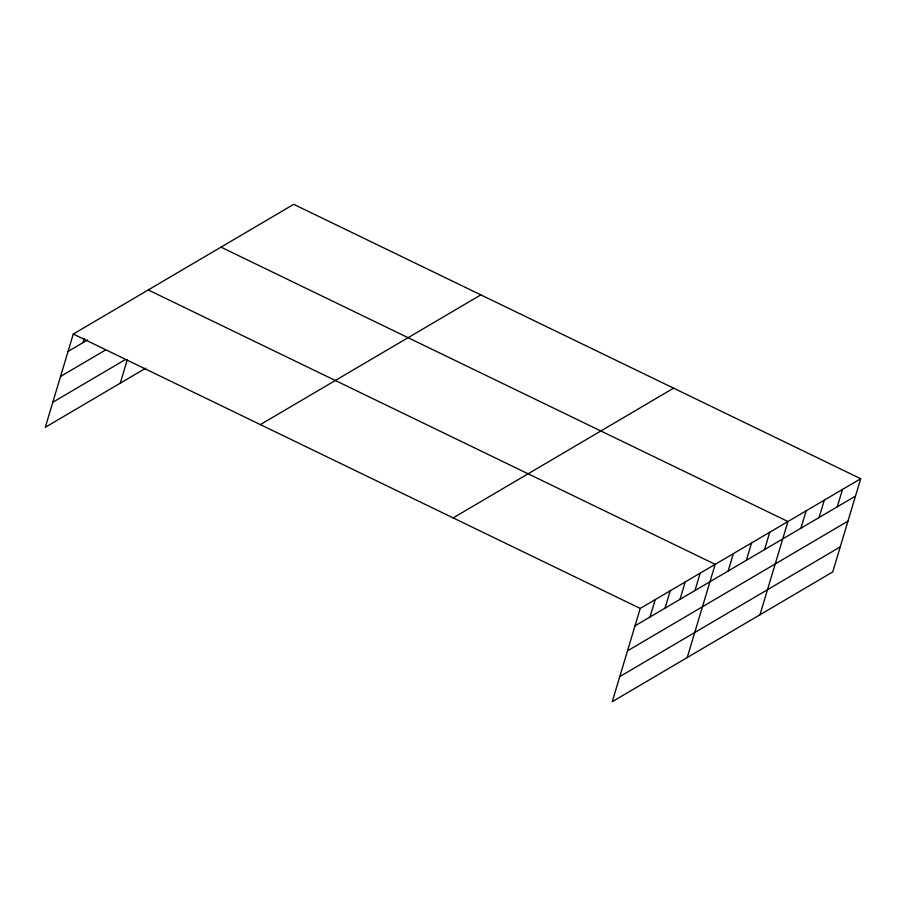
<?xml version="1.0" encoding="UTF-8"?>
<svg xmlns="http://www.w3.org/2000/svg" width="906" height="906" viewBox="0 0 906 906"><rect width="100%" height="100%" fill="white"/><g stroke="black" fill="none" stroke-linecap="round" stroke-linejoin="round"><path stroke-width="1.36" d="M860.7 478.719L640.225 608.436L612.252 701.674L832.727 571.946L860.7 478.719L293.748 204.326L73.273 334.054L45.3 427.281L145.73 368.198M83.046 342.615L84.247 338.595M120.26 383.181L127.372 359.467M649.998 616.997L655.219 599.613M664.993 608.175L670.213 590.803M679.987 599.353L685.208 581.98M694.981 590.531L700.191 573.158M687.212 657.563L715.185 564.336L148.233 289.943M728.164 571.018L733.373 553.634M746.351 560.316L751.561 542.932M764.539 549.614L769.749 532.23M759.975 614.755L787.948 521.528L220.985 247.134M800.915 528.209L806.136 510.825M819.103 517.507L824.324 500.123M837.291 506.805L842.512 489.421M68.052 351.437L87.656 339.897M60.543 376.466L105.526 349.999M52.808 402.253L125.47 359.501M260.362 424.597L480.837 294.88M453.136 517.892L673.6 388.176M635.015 625.82L855.49 496.103M627.507 650.848L847.971 521.131M619.761 676.635L840.236 546.918M73.273 334.054L640.225 608.436"/></g></svg>
